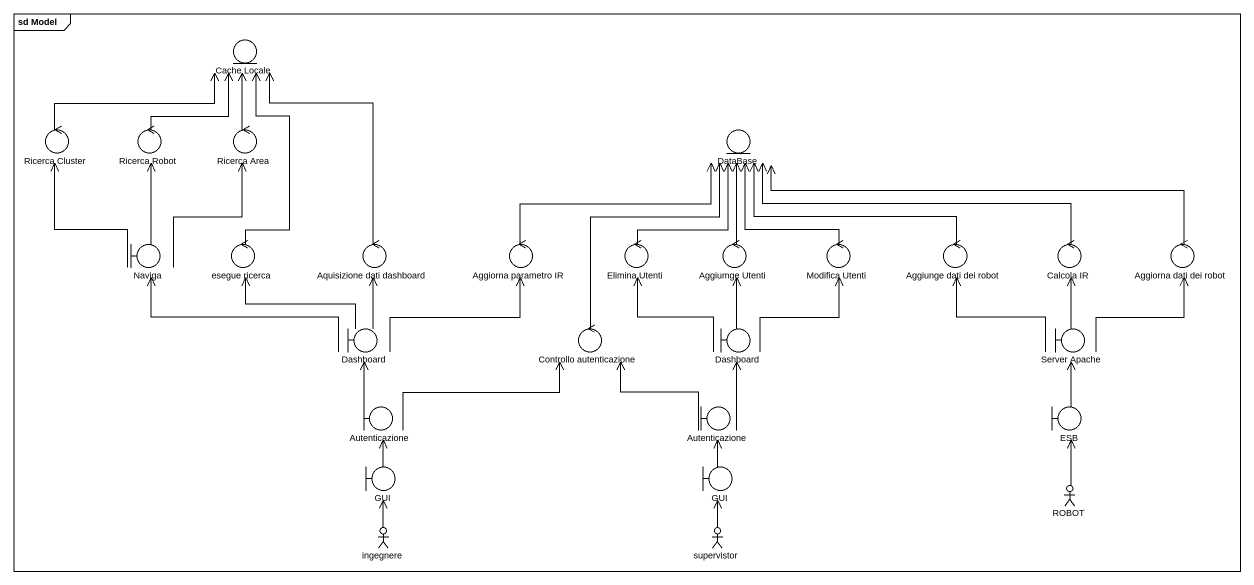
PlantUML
@startuml
mainframe sd Model
entity "Cache Locale" as Cache_Locale
control "Ricerca Cluster" as Ricerca_Cluster
control "Ricerca Robot" as Ricerca_Robot
control "Ricerca Area" as Ricerca_Area
entity "DataBase" as DataBase_
boundary Naviga
control "esegue ricerca" as esegue_ricerca
control "Aquisizione dati dashboard" as Aquisizione_dati_dashboard
control "Aggiorna parametro IR" as Aggiorna_parametro_IR
control "Elimina Utenti" as Elimina_Utenti
control "Aggiumge Utenti" as Aggiumge_Utenti
control "Modifica Utenti" as Modifica_Utenti
control "Aggiunge dati dei robot" as Aggiunge_dati_dei_robot
control "Calcola IR" as Calcola_IR
control "Aggiorna dati dei robot" as Aggiorna_dati_dei_robot
boundary Dashboard
control "Controllo autenticazione" as Controllo_autenticazione
boundary "Dashboard" as Dashboard_2
boundary "Server Apache" as Server_Apache
boundary Autenticazione
boundary "Autenticazione" as Autenticazione_2
boundary ESB
boundary GUI
boundary "GUI" as GUI_2
actor ROBOT
actor ingegnere
actor supervistor
Ricerca_Cluster -right-> Cache_Locale
Ricerca_Robot -up-> Cache_Locale
Ricerca_Area -up-> Cache_Locale
Naviga -up-> Ricerca_Cluster
Naviga -up-> Ricerca_Robot
Naviga -up-> Ricerca_Area
esegue_ricerca -up-> Cache_Locale
Aquisizione_dati_dashboard -up-> Cache_Locale
Aggiorna_parametro_IR -right-> DataBase_
Elimina_Utenti -up-> DataBase_
Aggiumge_Utenti -up-> DataBase_
Modifica_Utenti -up-> DataBase_
Aggiunge_dati_dei_robot -left-> DataBase_
Calcola_IR -left-> DataBase_
Aggiorna_dati_dei_robot -left-> DataBase_
Dashboard -left-> Naviga
Dashboard -up-> esegue_ricerca
Dashboard -up-> Aquisizione_dati_dashboard
Dashboard -right-> Aggiorna_parametro_IR
Controllo_autenticazione -up-> DataBase_
Dashboard_2 -up-> Elimina_Utenti
Dashboard_2 -up-> Aggiumge_Utenti
Dashboard_2 -up-> Modifica_Utenti
Server_Apache -up-> Aggiunge_dati_dei_robot
Server_Apache -up-> Calcola_IR
Server_Apache -up-> Aggiorna_dati_dei_robot
Autenticazione -up-> Dashboard
Autenticazione -right-> Controllo_autenticazione
Autenticazione_2 -up-> Controllo_autenticazione
Autenticazione_2 -up-> Dashboard_2
ESB -up-> Server_Apache
GUI -up-> Autenticazione
GUI_2 -up-> Autenticazione_2
ROBOT -up-> ESB
ingegnere -up-> GUI
supervistor -up-> GUI_2
@enduml
